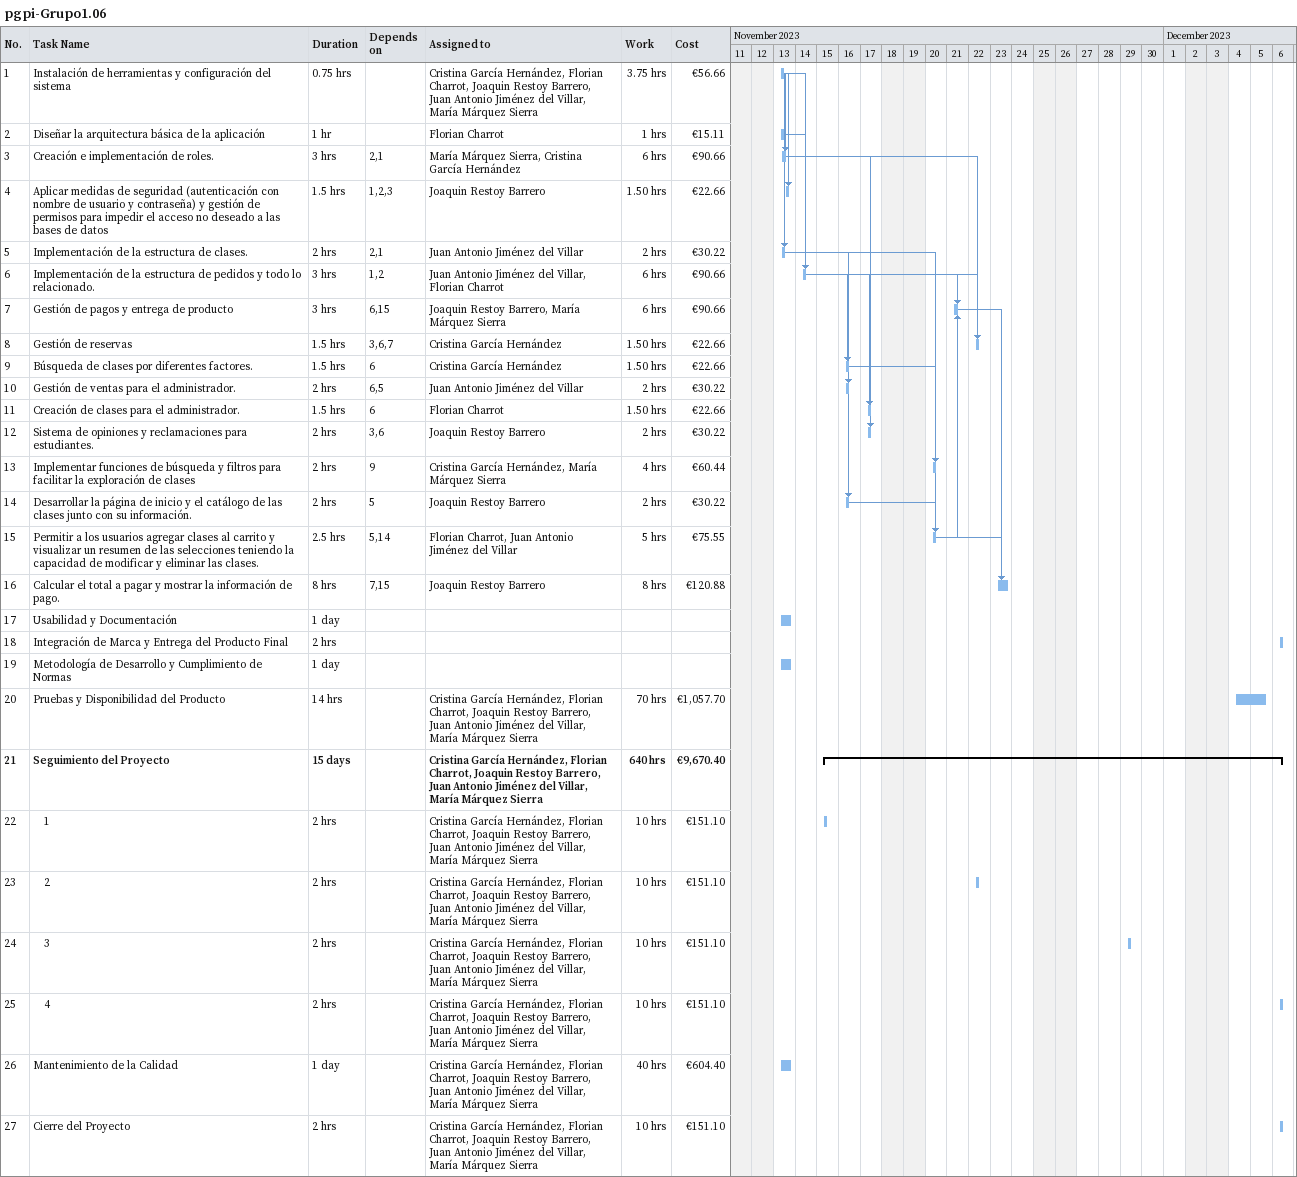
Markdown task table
pgpi-Grupo1.06

| ID | Level | Task | Duration | Start | Finish | Predecessors | Resources | Work (h) | Cost (€) |
|---|---|---|---|---|---|---|---|---|---|
| 1 | 1 | Instalación de herramientas y configuración del sistema | 0.75h | 2023-11-13 | 2023-11-13 |  | Cristina García Hernández, Florian Charrot, Joaquin Restoy Barrero, Juan Antonio Jiménez del Villar, María Márquez Sierra | 3.75 | 56.66 |
| 2 | 1 | Diseñar la arquitectura básica de la aplicación | 1h | 2023-11-13 | 2023-11-13 |  | Florian Charrot | 1 | 15.11 |
| 3 | 1 | Creación e implementación de roles. | 3h | 2023-11-13 | 2023-11-13 | 2, 1 | María Márquez Sierra, Cristina García Hernández | 6 | 90.66 |
| 4 | 1 | Aplicar medidas de seguridad (autenticación con nombre de usuario y contraseña) y gestión de permisos para impedir el acceso no deseado a las bases de datos | 1.5h | 2023-11-13 | 2023-11-13 | 1, 2, 3 | Joaquin Restoy Barrero | 1.50 | 22.66 |
| 5 | 1 | Implementación de la estructura de clases. | 2h | 2023-11-13 | 2023-11-13 | 2, 1 | Juan Antonio Jiménez del Villar | 2 | 30.22 |
| 6 | 1 | Implementación de la estructura de pedidos y todo lo relacionado. | 3h | 2023-11-14 | 2023-11-14 | 1, 2 | Juan Antonio Jiménez del Villar, Florian Charrot | 6 | 90.66 |
| 7 | 1 | Gestión de pagos y entrega de producto | 3h | 2023-11-21 | 2023-11-21 | 6, 15 | Joaquin Restoy Barrero, María Márquez Sierra | 6 | 90.66 |
| 8 | 1 | Gestión de reservas | 1.5h | 2023-11-22 | 2023-11-22 | 3, 6, 7 | Cristina García Hernández | 1.50 | 22.66 |
| 9 | 1 | Búsqueda de clases por diferentes factores. | 1.5h | 2023-11-16 | 2023-11-16 | 6 | Cristina García Hernández | 1.50 | 22.66 |
| 10 | 1 | Gestión de ventas para el administrador. | 2h | 2023-11-16 | 2023-11-16 | 6, 5 | Juan Antonio Jiménez del Villar | 2 | 30.22 |
| 11 | 1 | Creación de clases para el administrador. | 1.5h | 2023-11-17 | 2023-11-17 | 6 | Florian Charrot | 1.50 | 22.66 |
| 12 | 1 | Sistema de opiniones y reclamaciones para estudiantes. | 2h | 2023-11-17 | 2023-11-17 | 3, 6 | Joaquin Restoy Barrero | 2 | 30.22 |
| 13 | 1 | Implementar funciones de búsqueda y filtros para facilitar la exploración de clases | 2h | 2023-11-20 | 2023-11-20 | 9 | Cristina García Hernández, María Márquez Sierra | 4 | 60.44 |
| 14 | 1 | Desarrollar la página de inicio y el catálogo de las clases junto con su información. | 2h | 2023-11-16 | 2023-11-16 | 5 | Joaquin Restoy Barrero | 2 | 30.22 |
| 15 | 1 | Permitir a los usuarios agregar clases al carrito y visualizar un resumen de las selecciones teniendo la capacidad de modificar y eliminar las clases. | 2.5h | 2023-11-20 | 2023-11-20 | 5, 14 | Florian Charrot, Juan Antonio Jiménez del Villar | 5 | 75.55 |
| 16 | 1 | Calcular el total a pagar y mostrar la información de pago. | 8h | 2023-11-23 | 2023-11-23 | 7, 15 | Joaquin Restoy Barrero | 8 | 120.88 |
| 17 | 1 | Usabilidad y Documentación | 1d | 2023-11-13 | 2023-11-13 |  |  |  |  |
| 18 | 1 | Integración de Marca y Entrega del Producto Final | 2h | 2023-12-06 | 2023-12-06 |  |  |  |  |
| 19 | 1 | Metodología de Desarrollo y Cumplimiento de Normas | 1d | 2023-11-13 | 2023-11-13 |  |  |  |  |
| 20 | 1 | Pruebas y Disponibilidad del Producto | 14h | 2023-12-04 | 2023-12-05 |  | Cristina García Hernández, Florian Charrot, Joaquin Restoy Barrero, Juan Antonio Jiménez del Villar, María Márquez Sierra | 70 | 1057.70 |
| 21 | 1 | **Seguimiento del Proyecto** | 15d | 2023-11-15 | 2023-12-06 |  | Cristina García Hernández, Florian Charrot, Joaquin Restoy Barrero, Juan Antonio Jiménez del Villar, María Márquez Sierra | 640 | 9670.40 |
| 22 | 2 | 1 | 2h | 2023-11-15 | 2023-11-15 |  | Cristina García Hernández, Florian Charrot, Joaquin Restoy Barrero, Juan Antonio Jiménez del Villar, María Márquez Sierra | 10 | 151.10 |
| 23 | 2 | 2 | 2h | 2023-11-22 | 2023-11-22 |  | Cristina García Hernández, Florian Charrot, Joaquin Restoy Barrero, Juan Antonio Jiménez del Villar, María Márquez Sierra | 10 | 151.10 |
| 24 | 2 | 3 | 2h | 2023-11-29 | 2023-11-29 |  | Cristina García Hernández, Florian Charrot, Joaquin Restoy Barrero, Juan Antonio Jiménez del Villar, María Márquez Sierra | 10 | 151.10 |
| 25 | 2 | 4 | 2h | 2023-12-06 | 2023-12-06 |  | Cristina García Hernández, Florian Charrot, Joaquin Restoy Barrero, Juan Antonio Jiménez del Villar, María Márquez Sierra | 10 | 151.10 |
| 26 | 1 | Mantenimiento de la Calidad | 1d | 2023-11-13 | 2023-11-13 |  | Cristina García Hernández, Florian Charrot, Joaquin Restoy Barrero, Juan Antonio Jiménez del Villar, María Márquez Sierra | 40 | 604.40 |
| 27 | 1 | Cierre del Proyecto | 2h | 2023-12-06 | 2023-12-06 |  | Cristina García Hernández, Florian Charrot, Joaquin Restoy Barrero, Juan Antonio Jiménez del Villar, María Márquez Sierra | 10 | 151.10 |
